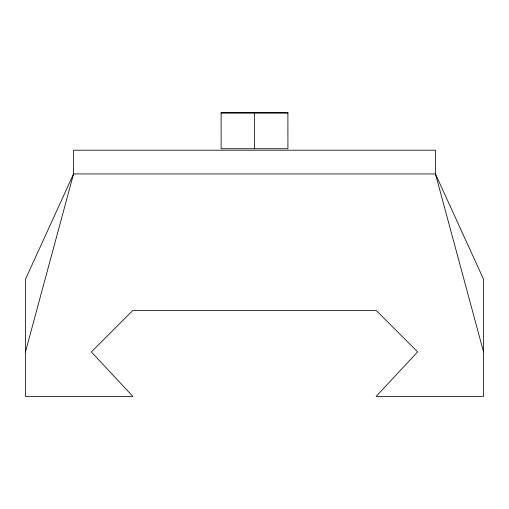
<?xml version="1.0" encoding="UTF-8"?>
<svg xmlns="http://www.w3.org/2000/svg" width="509" height="509" viewBox="0 0 509 509"><rect width="100%" height="100%" fill="white"/><g stroke="black" fill="none" stroke-linecap="round" stroke-linejoin="round"><path stroke-width="0.76" d="M25.45 351.923L73.55 173.938L73.55 150.206L435.45 150.206L435.45 173.938L483.55 351.923M221.135 113.132L287.929 113.132M254.532 113.132L254.532 148.723M73.55 173.938L25.45 279.244L25.45 396.416L132.881 396.416L91.353 351.923L132.881 310.388L376.119 310.388L417.647 351.923L376.119 396.416L483.55 396.416L483.55 279.244L435.45 173.938L73.55 173.938M287.897 112.584L221.103 112.584L221.135 148.723L287.929 148.723L287.897 112.584"/></g></svg>
